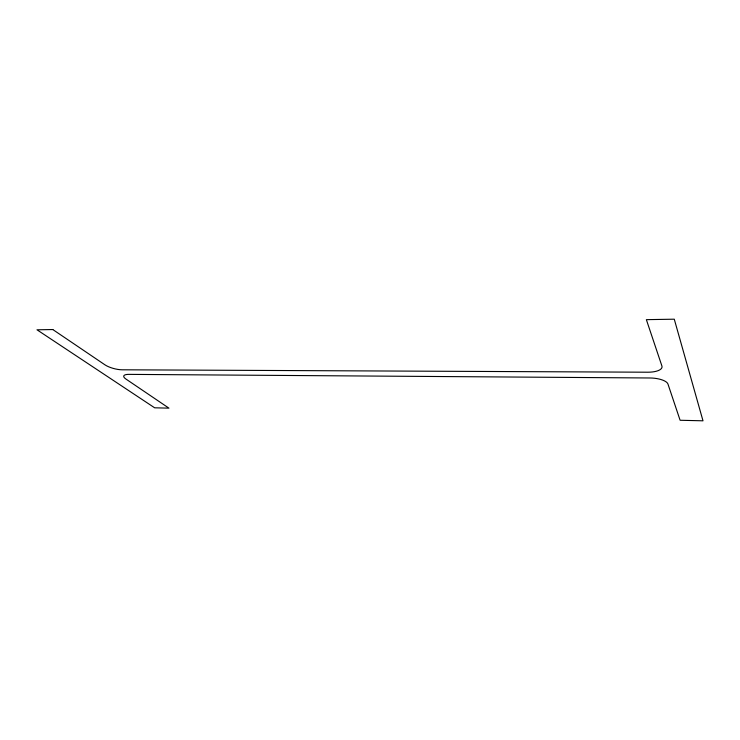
<?xml version="1.0" encoding="UTF-8"?>
<svg xmlns="http://www.w3.org/2000/svg" width="740" height="740" viewBox="0 0 740 740"><rect width="100%" height="100%" fill="white"/><g stroke="black" fill="none" stroke-linecap="round" stroke-linejoin="round"><path stroke-width="1.11" d="M52.799 329.541L37 329.8L154.66 407.805L168.933 408.147L125.911 379.028A12.33 3.7 14.3 0 1 128.788 374.375L649.979 377.983A15.882 5.79 3.9 0 1 667.97 384.079L680.106 420.264L703 420.81L674.27 319.19L646.362 319.652L661.912 365.995A16.456 6.253 3.8 0 1 647.851 372.211L122.119 369.796A12.765 3.903 14.8 0 1 104.96 364.839L52.799 329.541"/></g></svg>
